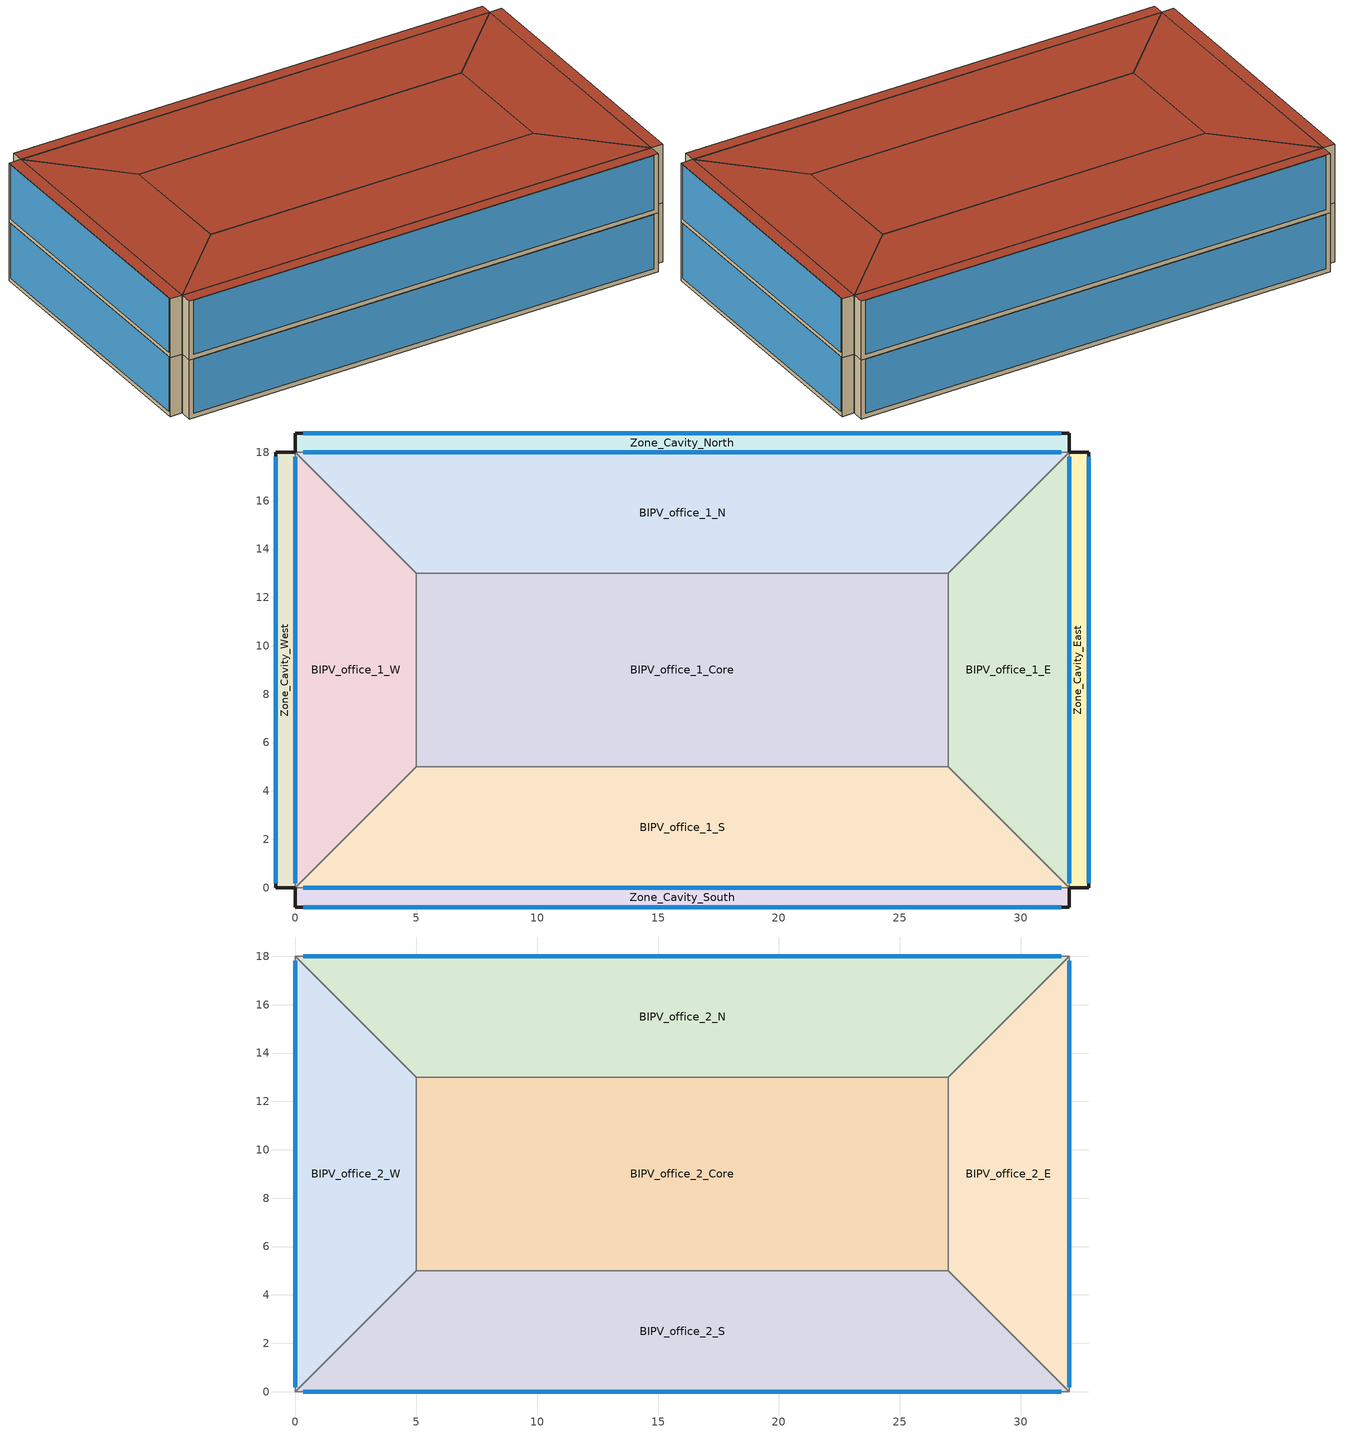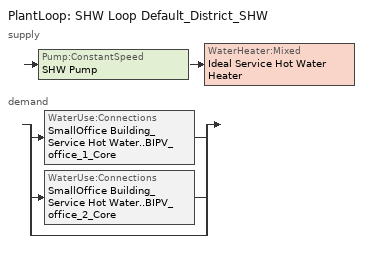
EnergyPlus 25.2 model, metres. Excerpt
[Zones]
BIPV_office_1_Core
 floor ground (Generic Ground Slab): 27,13 27,5 5,5 5,13 z0
 wall to BIPV_office_1_S (Generic Interior Wall): 5,5 27,5 z0:4
 wall to BIPV_office_1_E (Generic Interior Wall): 27,5 27,13 z0:4
 wall to BIPV_office_1_N (Generic Interior Wall): 27,13 5,13 z0:4
 wall to BIPV_office_1_W (Generic Interior Wall): 5,13 5,5 z0:4
BIPV_office_1_S
 floor ground (Generic Ground Slab): 27,5 32,0 0,0 5,5 z0
 wall to Zone_Cavity_South (Generic Exterior Wall): 0,0 32,0 z0:4
 wall to BIPV_office_1_W (Generic Interior Wall): 0,0 5,5 z0:4
 wall to BIPV_office_1_E (Generic Interior Wall): 32,0 27,5 z0:4
 window inside (Generic Double Pane): 0.32,0 31.68,0 z0.29:3.96
BIPV_office_1_E
 floor ground (Generic Ground Slab): 27,13 32,18 32,0 27,5 z0
 wall to Zone_Cavity_East (Generic Exterior Wall): 32,0 32,18 z0:4
 wall to BIPV_office_1_N (Generic Interior Wall): 27,13 32,18 z0:4
 window inside (Generic Double Pane): 32,0.18 32,17.82 z0.29:3.96
BIPV_office_1_N
 floor ground (Generic Ground Slab): 5,13 0,18 32,18 27,13 z0
 wall to Zone_Cavity_North (Generic Exterior Wall): 32,18 0,18 z0:4
 wall to BIPV_office_1_W (Generic Interior Wall): 0,18 5,13 z0:4
 window inside (Generic Double Pane): 31.68,18 0.32,18 z0.29:3.96
BIPV_office_1_W
 floor ground (Generic Ground Slab): 5,5 0,0 0,18 5,13 z0
 wall to Zone_Cavity_West (Generic Exterior Wall): 0,18 0,0 z0:4
 window inside (Generic Double Pane): 0,17.82 0,0.18 z0.29:3.96
Zone_Cavity_South
 floor ground (Generic Ground Slab): 0,0 32,0 32,-0.8 0,-0.8 z0
 wall outside (Generic Exterior Wall): 0,0 0,-0.8 32,-0.8 32,0 z0:4; 0,0 0,-0.8 32,-0.8 32,0 z4:8
 wall to BIPV_office_2_S (Generic Exterior Wall): 32,0 0,0 z4:8
 window inside (Generic Double Pane): 31.68,0 0.32,0 z4.29:7.96
 window (DSF_Outer_LowE_Glazing): 0.32,-0.8 31.68,-0.8 z0.29:3.96; 0.32,-0.8 31.68,-0.8 z4.29:7.96
 roof outside (Generic Roof): 0,-0.8 32,-0.8 32,0 0,0 z8
Zone_Cavity_East
 floor ground (Generic Ground Slab): 32,0 32,18 32.8,18 32.8,0 z0
 wall outside (Generic Exterior Wall): 32,0 32.8,0 32.8,18 32,18 z0:4; 32,0 32.8,0 32.8,18 32,18 z4:8
 wall to BIPV_office_2_E (Generic Exterior Wall): 32,18 32,0 z4:8
 window inside (Generic Double Pane): 32,17.82 32,0.18 z4.29:7.96
 window (DSF_Outer_LowE_Glazing): 32.8,0.18 32.8,17.82 z0.29:3.96; 32.8,0.18 32.8,17.82 z4.29:7.96
 roof outside (Generic Roof): 32,0 32.8,0 32.8,18 32,18 z8
Zone_Cavity_North
 floor ground (Generic Ground Slab): 32,18 0,18 0,18.8 32,18.8 z0
 wall outside (Generic Exterior Wall): 32,18 32,18.8 0,18.8 0,18 z0:4; 32,18 32,18.8 0,18.8 0,18 z4:8
 wall to BIPV_office_2_N (Generic Exterior Wall): 0,18 32,18 z4:8
 window inside (Generic Double Pane): 0.32,18 31.68,18 z4.29:7.96
 window (DSF_Outer_LowE_Glazing): 31.68,18.8 0.32,18.8 z0.29:3.96; 31.68,18.8 0.32,18.8 z4.29:7.96
 roof outside (Generic Roof): 0,18 32,18 32,18.8 0,18.8 z8
Zone_Cavity_West
 floor ground (Generic Ground Slab): 0,18 0,0 -0.8,0 -0.8,18 z0
 wall outside (Generic Exterior Wall): 0,18 -0.8,18 -0.8,0 0,0 z0:4; 0,18 -0.8,18 -0.8,0 0,0 z4:8
 wall to BIPV_office_2_W (Generic Exterior Wall): 0,0 0,18 z4:8
 window inside (Generic Double Pane): 0,0.18 0,17.82 z4.29:7.96
 window (DSF_Outer_LowE_Glazing): -0.8,17.82 -0.8,0.18 z0.29:3.96; -0.8,17.82 -0.8,0.18 z4.29:7.96
 roof outside (Generic Roof): 0,18 -0.8,18 -0.8,0 0,0 z8
BIPV_office_2_Core
 floor to BIPV_office_1_Core (Generic Interior Floor): 27,13 27,5 5,5 5,13 z4
 wall to BIPV_office_2_S (Generic Interior Wall): 5,5 27,5 z4:8
 wall to BIPV_office_2_E (Generic Interior Wall): 27,5 27,13 z4:8
 wall to BIPV_office_2_N (Generic Interior Wall): 27,13 5,13 z4:8
 wall to BIPV_office_2_W (Generic Interior Wall): 5,13 5,5 z4:8
 roof outside (Generic Roof): 5,13 5,5 27,5 27,13 z8
BIPV_office_2_S
 floor to BIPV_office_1_S (Generic Interior Floor): 27,5 32,0 0,0 5,5 z4
 wall to BIPV_office_2_W (Generic Interior Wall): 0,0 5,5 z4:8
 wall to BIPV_office_2_E (Generic Interior Wall): 32,0 27,5 z4:8
 roof outside (Generic Roof): 5,5 0,0 32,0 27,5 z8
BIPV_office_2_E
 floor to BIPV_office_1_E (Generic Interior Floor): 27,13 32,18 32,0 27,5 z4
 wall to BIPV_office_2_N (Generic Interior Wall): 27,13 32,18 z4:8
 roof outside (Generic Roof): 27,5 32,0 32,18 27,13 z8
BIPV_office_2_N
 floor to BIPV_office_1_N (Generic Interior Floor): 5,13 0,18 32,18 27,13 z4
 wall to BIPV_office_2_W (Generic Interior Wall): 0,18 5,13 z4:8
 roof outside (Generic Roof): 27,13 32,18 0,18 5,13 z8
BIPV_office_2_W
 floor to BIPV_office_1_W (Generic Interior Floor): 5,5 0,0 0,18 5,13 z4
 roof outside (Generic Roof): 5,13 0,18 0,0 5,5 z8
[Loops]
PlantLoop 'SHW Loop Default_District_SHW'
 supply: Pump:ConstantSpeed 'SHW Pump' > WaterHeater:Mixed 'Ideal Service Hot Water Heater'
 demand: split
  | WaterUse:Connections 'SmallOffice Building_Service Hot Water..BIPV_office_1_Core'
  | WaterUse:Connections 'SmallOffice Building_Service Hot Water..BIPV_office_2_Core'
  | bypass
[Building]
unnamed: North Axis {deg}=0; Terrain=City; Solar Distribution=FullExterior
[Site:Location]
Site 1: 0, 0, 0, 0
[Site:WaterMainsTemperature]
CorrelationFromWeatherFile
[SizingPeriod:DesignDay]
KWANGJU Cooling Design Day 0.4% Condns DB=>MWB: 8, 21, SummerDesignDay, 31.9964, 7.2, DefaultMultipliers, Wetbulb, 25.4, 100712, 2.3, 235, No, No, No, ASHRAEClearSky, 1, FullResetAtBeginEnvironment
KWANGJU Heating Design Day 99.6% Condns DB: 1, 21, WinterDesignDay, -5.9928, 0, DefaultMultipliers, Wetbulb, -5.9928, 100712, 2.7, 348, No, No, No, ASHRAEClearSky, 0, FullResetAtBeginEnvironment
[Material]
Generic 50mm Insulation: MediumRough, 0.05, 0.03, 43, 1210, 0.9, 0.7, 0.7
Generic Acoustic Tile: MediumSmooth, 0.02, 0.06, 368, 590, 0.9, 0.2, 0.2
Generic Brick: MediumRough, 0.1, 0.9, 1920, 790, 0.9, 0.65, 0.65
Generic Ceiling Air Gap: Smooth, 0.1, 0.556, 1.28, 1000, 0.9, 0.7, 0.7
Generic Gypsum Board: MediumSmooth, 0.0127, 0.16, 800, 1090, 0.9, 0.5, 0.5
Generic HW Concrete: MediumRough, 0.2, 1.95, 2240, 900, 0.9, 0.8, 0.8
Generic LW Concrete: MediumRough, 0.1, 0.53, 1280, 840, 0.9, 0.8, 0.8
Generic Roof Membrane: MediumRough, 0.01, 0.16, 1120, 1460, 0.9, 0.65, 0.65
Generic Wall Air Gap: Smooth, 0.1, 0.667, 1.28, 1000, 0.9, 0.7, 0.7
[WindowMaterial:Gas]
Generic Window Air Gap: Air, 0.0127
[WindowMaterial:Glazing]
Generic Clear Glass: SpectralAverage, 0.006, 0.77, 0.07, 0.07, 0.88, 0.08, 0.08, 0, 0.84, 0.84, 1, 1, No
Generic Low-e Glass: SpectralAverage, 0.006, 0.45, 0.36, 0.36, 0.71, 0.21, 0.21, 0, 0.84, 0.047, 1, 1, No
[Construction]
Generic Double Pane: Generic Low-e Glass, Generic Window Air Gap, Generic Clear Glass
Generic Exterior Wall: Generic Brick, Generic LW Concrete, Generic 50mm Insulation, Generic Wall Air Gap, Generic Gypsum Board
Generic Ground Slab: Generic 50mm Insulation, Generic HW Concrete
Generic Interior Floor: Generic Acoustic Tile, Generic Ceiling Air Gap, Generic LW Concrete
Generic Interior Wall: Generic Gypsum Board, Generic Wall Air Gap, Generic Gypsum Board
Generic Roof: Generic Roof Membrane, Generic 50mm Insulation, Generic LW Concrete, Generic Ceiling Air Gap, Generic Acoustic Tile
DSF_Outer_LowE_Glazing: DSF_LowE_Glass_Material
[WindowMaterial:SimpleGlazingSystem]
DSF_LowE_Glass_Material: U-Factor {W/m2-K}=1.5; Solar Heat Gain Coefficient (20% Transmittance STPV)=0.2; Visible Transmittance (30% VT)=0.3
[DesignSpecification:OutdoorAir]
SmallOffice Building_Ventilation: Sum, 0.00156214, 0.000352479, 0, 0
[PlantLoop]
SHW Loop Default_District_SHW: Water, SHW Loop Default_District_SHW Operation Schemes, 60, 10, Autosize, 0, Autocalculate, Optimal, SingleSetpoint, None
[Sizing:Plant]
SHW Loop Default_District_SHW: Heating, 60, 5, NonCoincident, 1, None
[Pump:ConstantSpeed]
SHW Pump: Autosize, 29891, Autosize, 0.9, 0, Intermittent, PowerPerFlowPerPressure, 348701.1, 1.28205, Water Systems
[WaterHeater:Mixed]
Ideal Service Hot Water Heater: 0, Schedule Ruleset 2, 2, 82.22, Modulate, 1000000, 0, 0, DistrictHeatingWater, 1, 20, DistrictHeatingWater, 0.8, 0, DistrictHeatingWater, 0, Schedule, 22C Ambient Condition, 0, 1, 0, 1, 1, 1, Autosize, Autosize, 1.5, IndirectHeatPrimarySetpoint, General
[WaterHeater:Sizing]
Ideal Service Hot Water Heater: PeakDraw, 0.538503, 0, 1
[PlantEquipmentOperationSchemes]
SHW Loop Default_District_SHW Operation Schemes: PlantEquipmentOperation:HeatingLoad, SHW Loop Default_District_SHW Heating Operation Scheme, Always On Discrete
[PlantEquipmentOperation:HeatingLoad]
SHW Loop Default_District_SHW Heating Operation Scheme: 0, 1000000000, SHW Loop Default_District_SHW Heating Equipment List
[PlantEquipmentList]
SHW Loop Default_District_SHW Heating Equipment List: WaterHeater:Mixed, Ideal Service Hot Water Heater
[SetpointManager:Scheduled]
Setpoint Manager Scheduled 1: Temperature, 60.0C Hot Water, Node 2
[Zone]
BIPV_office_1_Core; BIPV_office_1_S; BIPV_office_1_E; BIPV_office_1_N; BIPV_office_1_W; BIPV_office_2_Core; BIPV_office_2_S; BIPV_office_2_E; BIPV_office_2_N; BIPV_office_2_W; Zone_Cavity_South; Zone_Cavity_East; Zone_Cavity_North; Zone_Cavity_West: 0, 0, 0, 0, 1, 1, autocalculate, autocalculate, autocalculate
[Space]
BIPV_office_1_Core_Space: BIPV_office_1_Core
BIPV_office_1_S_Space: BIPV_office_1_S
BIPV_office_1_E_Space: BIPV_office_1_E
BIPV_office_1_N_Space: BIPV_office_1_N
BIPV_office_1_W_Space: BIPV_office_1_W
BIPV_office_2_Core_Space: BIPV_office_2_Core
BIPV_office_2_S_Space: BIPV_office_2_S
BIPV_office_2_E_Space: BIPV_office_2_E
BIPV_office_2_N_Space: BIPV_office_2_N
BIPV_office_2_W_Space: BIPV_office_2_W
[ZoneControl:Thermostat]
BIPV_office_1_Core Thermostat: BIPV_office_1_Core, BIPV_office_1 Thermostat Schedule, SmallOffice Building_Setpoint..BIPV_office_1_Core, 0
BIPV_office_1_S Thermostat: BIPV_office_1_S, BIPV_office_1 Thermostat Schedule, SmallOffice Building_Setpoint..BIPV_office_1_S, 0
BIPV_office_1_E Thermostat: BIPV_office_1_E, BIPV_office_1 Thermostat Schedule, SmallOffice Building_Setpoint..BIPV_office_1_E, 0
BIPV_office_1_N Thermostat: BIPV_office_1_N, BIPV_office_1 Thermostat Schedule, SmallOffice Building_Setpoint..BIPV_office_1_N, 0
BIPV_office_1_W Thermostat: BIPV_office_1_W, BIPV_office_1 Thermostat Schedule, SmallOffice Building_Setpoint..BIPV_office_1_W, 0
BIPV_office_2_Core Thermostat: BIPV_office_2_Core, BIPV_office_2 Thermostat Schedule, SmallOffice Building_Setpoint..BIPV_office_2_Core, 0
BIPV_office_2_S Thermostat: BIPV_office_2_S, BIPV_office_2 Thermostat Schedule, SmallOffice Building_Setpoint..BIPV_office_2_S, 0
BIPV_office_2_E Thermostat: BIPV_office_2_E, BIPV_office_2 Thermostat Schedule, SmallOffice Building_Setpoint..BIPV_office_2_E, 0
BIPV_office_2_N Thermostat: BIPV_office_2_N, BIPV_office_2 Thermostat Schedule, SmallOffice Building_Setpoint..BIPV_office_2_N, 0
BIPV_office_2_W Thermostat: BIPV_office_2_W, BIPV_office_2 Thermostat Schedule, SmallOffice Building_Setpoint..BIPV_office_2_W, 0
[ThermostatSetpoint:DualSetpoint]
SmallOffice Building_Setpoint..BIPV_office_1_Core; SmallOffice Building_Setpoint..BIPV_office_1_S; SmallOffice Building_Setpoint..BIPV_office_1_E; SmallOffice Building_Setpoint..BIPV_office_1_N; SmallOffice Building_Setpoint..BIPV_office_1_W; SmallOffice Building_Setpoint..BIPV_office_2_Core; SmallOffice Building_Setpoint..BIPV_office_2_S; SmallOffice Building_Setpoint..BIPV_office_2_E; SmallOffice Building_Setpoint..BIPV_office_2_N; SmallOffice Building_Setpoint..BIPV_office_2_W: SmallOffice Building_Setpoint_HtgSetp Schedule, SmallOffice Building_Setpoint_ClgSetp Schedule
[ZoneHVAC:IdealLoadsAirSystem]
BIPV_office_1_Core Ideal Loads Air System; BIPV_office_1_S Ideal Loads Air System; BIPV_office_1_E Ideal Loads Air System; BIPV_office_1_N Ideal Loads Air System; BIPV_office_1_W Ideal Loads Air System; BIPV_office_2_Core Ideal Loads Air System; BIPV_office_2_S Ideal Loads Air System; BIPV_office_2_E Ideal Loads Air System; BIPV_office_2_N Ideal Loads Air System; BIPV_office_2_W Ideal Loads Air System: 50, 13, LimitCapacity, Autosize, LimitFlowRateAndCapacity, Autosize, Autosize, None, SmallOffice Building_Ventilation, None, DifferentialDryBulb, 0, 0
[Zone equipment]
BIPV_office_1_Core: BIPV_office_1_Core Ideal Loads Air System
BIPV_office_1_S: BIPV_office_1_S Ideal Loads Air System
BIPV_office_1_E: BIPV_office_1_E Ideal Loads Air System
BIPV_office_1_N: BIPV_office_1_N Ideal Loads Air System
BIPV_office_1_W: BIPV_office_1_W Ideal Loads Air System
BIPV_office_2_Core: BIPV_office_2_Core Ideal Loads Air System
BIPV_office_2_S: BIPV_office_2_S Ideal Loads Air System
BIPV_office_2_E: BIPV_office_2_E Ideal Loads Air System
BIPV_office_2_N: BIPV_office_2_N Ideal Loads Air System
BIPV_office_2_W: BIPV_office_2_W Ideal Loads Air System
[Sizing:Zone]
BIPV_office_1_Core; BIPV_office_1_S; BIPV_office_1_E; BIPV_office_1_N; BIPV_office_1_W; BIPV_office_2_Core; BIPV_office_2_S; BIPV_office_2_E; BIPV_office_2_N; BIPV_office_2_W: SupplyAirTemperature, 14, 11.11, SupplyAirTemperature, 40, 11.11, 0.0085, 0.008, SmallOffice Building_Ventilation, DesignDay, 0, 0.000762, 0, 0, DesignDay, 0, 0.002032, 0.141576, 0.3, No, Sensible Load Only No Latent Load, HumidityRatioDifference, 0.005, HumidityRatioDifference, 0.005, Coincident
[WaterUse:Connections]
SmallOffice Building_Service Hot Water..BIPV_office_1_Core: 60.0C Hot Water, None, Plant, SmallOffice Building_Service Hot Water..BIPV_office_1_Core
SmallOffice Building_Service Hot Water..BIPV_office_2_Core: 60.0C Hot Water, None, Plant, SmallOffice Building_Service Hot Water..BIPV_office_2_Core
[WaterUse:Equipment]
SmallOffice Building_Service Hot Water..BIPV_office_1_Core; SmallOffice Building_Service Hot Water..BIPV_office_2_Core: 7.14425e-08, SmallOffice Building_Service Hot Water Schedule, 60.0C Hot Water, 0 Hot Water Sensible Fraction, 0.05 Hot Water Latent Fraction
[PhotovoltaicPerformance:EquivalentOne-Diode]
Shinsung_SolarSkin_390W_Performance: Cell type=CrystallineSilicon; Number of Cells in Series=66; Active Area {m2}=2.186184; Transmittance Absorptance Product=0.85; Semiconductor Bandgap {eV}=1.12; Shunt Resistance {ohms}=500; Short Circuit Current {A}=10.42; Open Circuit Voltage {V}=46.64; Reference Temperature {C}=25; Reference Insolation {W/m2}=1000; Module Current at Maximum Power {A}=9.99; Module Voltage at Maximum Power {V}=39.11; Temperature Coefficient of Short Circuit Current {A/K}=0.006252; Temperature Coefficient of Open Circuit Voltage {V/K}=-0.13992; Nominal Operating Cell Temperature Test Ambient Temperature {C}=20; Nominal Operating Cell Temperature Test Cell Temperature {C}=45; Nominal Operating Cell Temperature Test Insolation {W/m2}=800; Module Heat Loss Coefficient {W/m2-K}=80; Maximum Power Point Tracking Voltage {V}=50000
[Generator:Photovoltaic]
Generator_BIPV_South_A00; Generator_BIPV_South_A10; Generator_BIPV_South_A20; Generator_BIPV_South_A30; Generator_BIPV_South_A40; Generator_BIPV_South_A50; Generator_BIPV_South_A60; Generator_BIPV_South_A70; Generator_BIPV_South_A80; Generator_BIPV_South_A90: Story1_Cavity_South_OuterGlass, PhotovoltaicPerformance:EquivalentOne-Diode, Shinsung_SolarSkin_390W_Performance, DecoupledUllebergDynamic, 84.3113, 1
Generator_BIPV_East_A00; Generator_BIPV_East_A10; Generator_BIPV_East_A20; Generator_BIPV_East_A30; Generator_BIPV_East_A40; Generator_BIPV_East_A50; Generator_BIPV_East_A60; Generator_BIPV_East_A70; Generator_BIPV_East_A80; Generator_BIPV_East_A90: Story1_Cavity_East_OuterGlass, PhotovoltaicPerformance:EquivalentOne-Diode, Shinsung_SolarSkin_390W_Performance, DecoupledUllebergDynamic, 47.4251, 1
Generator_BIPV_North_A00; Generator_BIPV_North_A10; Generator_BIPV_North_A20; Generator_BIPV_North_A30; Generator_BIPV_North_A40; Generator_BIPV_North_A50; Generator_BIPV_North_A60; Generator_BIPV_North_A70; Generator_BIPV_North_A80; Generator_BIPV_North_A90: Story1_Cavity_North_OuterGlass, PhotovoltaicPerformance:EquivalentOne-Diode, Shinsung_SolarSkin_390W_Performance, DecoupledUllebergDynamic, 84.3113, 1
Generator_BIPV_West_A00; Generator_BIPV_West_A10; Generator_BIPV_West_A20; Generator_BIPV_West_A30; Generator_BIPV_West_A40; Generator_BIPV_West_A50; Generator_BIPV_West_A60; Generator_BIPV_West_A70; Generator_BIPV_West_A80; Generator_BIPV_West_A90: Story1_Cavity_West_OuterGlass, PhotovoltaicPerformance:EquivalentOne-Diode, Shinsung_SolarSkin_390W_Performance, DecoupledUllebergDynamic, 47.4251, 1
[ElectricLoadCenter:Generators]
Kinetic_BIPV_Generator_List: Generator_BIPV_South_A00, Generator:Photovoltaic, 500000, AvailSched_BIPV_A00, , Generator_BIPV_South_A10, Generator:Photovoltaic, 500000, AvailSched_BIPV_A10, , Generator_BIPV_South_A20, Generator:Photovoltaic, 500000, AvailSched_BIPV_A20, , Generator_BIPV_South_A30, Generator:Photovoltaic, 500000, AvailSched_BIPV_A30, , Generator_BIPV_South_A40, Generator:Photovoltaic, 500000, AvailSched_BIPV_A40, , Generator_BIPV_South_A50, Generator:Photovoltaic, 500000, AvailSched_BIPV_A50, , Generator_BIPV_South_A60, Generator:Photovoltaic, 500000, AvailSched_BIPV_A60, , Generator_BIPV_South_A70, Generator:Photovoltaic, 500000, AvailSched_BIPV_A70, , Generator_BIPV_South_A80, Generator:Photovoltaic, 500000, AvailSched_BIPV_A80, , Generator_BIPV_South_A90, Generator:Photovoltaic, 500000, AvailSched_BIPV_A90, , Generator_BIPV_East_A00, Generator:Photovoltaic, 500000, AvailSched_BIPV_A00, , Generator_BIPV_East_A10, Generator:Photovoltaic, 500000, AvailSched_BIPV_A10, , Generator_BIPV_East_A20, Generator:Photovoltaic, 500000, AvailSched_BIPV_A20, , Generator_BIPV_East_A30, Generator:Photovoltaic, 500000, AvailSched_BIPV_A30, , Generator_BIPV_East_A40, Generator:Photovoltaic, 500000, AvailSched_BIPV_A40, , Generator_BIPV_East_A50, Generator:Photovoltaic, 500000, AvailSched_BIPV_A50, , Generator_BIPV_East_A60, Generator:Photovoltaic, 500000, AvailSched_BIPV_A60, , Generator_BIPV_East_A70, Generator:Photovoltaic, 500000, AvailSched_BIPV_A70, , Generator_BIPV_East_A80, Generator:Photovoltaic, 500000, AvailSched_BIPV_A80, , Generator_BIPV_East_A90, Generator:Photovoltaic, 500000, AvailSched_BIPV_A90, , Generator_BIPV_North_A00, Generator:Photovoltaic, 500000, AvailSched_BIPV_A00, , Generator_BIPV_North_A10, Generator:Photovoltaic, 500000, AvailSched_BIPV_A10, , Generator_BIPV_North_A20, Generator:Photovoltaic, 500000, AvailSched_BIPV_A20, , Generator_BIPV_North_A30, Generator:Photovoltaic, 500000, AvailSched_BIPV_A30, , Generator_BIPV_North_A40, Generator:Photovoltaic, 500000, AvailSched_BIPV_A40, , Generator_BIPV_North_A50, Generator:Photovoltaic, 500000, AvailSched_BIPV_A50, , Generator_BIPV_North_A60, Generator:Photovoltaic, 500000, AvailSched_BIPV_A60, , Generator_BIPV_North_A70, Generator:Photovoltaic, 500000, AvailSched_BIPV_A70, , Generator_BIPV_North_A80, Generator:Photovoltaic, 500000, AvailSched_BIPV_A80, , Generator_BIPV_North_A90, Generator:Photovoltaic, 500000, AvailSched_BIPV_A90, , Generator_BIPV_West_A00, Generator:Photovoltaic, 500000, AvailSched_BIPV_A00, , Generator_BIPV_West_A10, Generator:Photovoltaic, 500000, AvailSched_BIPV_A10, , Generator_BIPV_West_A20, Generator:Photovoltaic, 500000, AvailSched_BIPV_A20, , Generator_BIPV_West_A30, Generator:Photovoltaic, 500000, AvailSched_BIPV_A30, , Generator_BIPV_West_A40, Generator:Photovoltaic, 500000, AvailSched_BIPV_A40, , Generator_BIPV_West_A50, Generator:Photovoltaic, 500000, AvailSched_BIPV_A50, , Generator_BIPV_West_A60, Generator:Photovoltaic, 500000, AvailSched_BIPV_A60, , Generator_BIPV_West_A70, Generator:Photovoltaic, 500000, AvailSched_BIPV_A70, , Generator_BIPV_West_A80, Generator:Photovoltaic, 500000, AvailSched_BIPV_A80, , Generator_BIPV_West_A90, Generator:Photovoltaic, 500000, AvailSched_BIPV_A90
[ElectricLoadCenter:Inverter:Simple]
Kinetic_BIPV_Inverter: , , 0.1, 0.96
[ElectricLoadCenter:Distribution]
Kinetic_BIPV_ElectricLoadCenter: Kinetic_BIPV_Generator_List, Baseload, 0, , , DirectCurrentWithInverter, Kinetic_BIPV_Inverter
[PythonPlugin:SearchPaths]
Add Current Working Directory to Search Path=Yes; Add Input File Directory to Search Path=Yes
[PythonPlugin:Instance]
DSFKineticBIPVRealscalePlugin: Run During Warmup Days=Yes; Module=dsf_kinetic_bipv_realscale_plugin; Class=DSFKineticBIPVRealscalePlugin
[PythonPlugin:Variables]
BIPV_Vars: Variable Name 1=BIPV_Tilt_Angle; Variable Name 2=DSF_Damper_Opening; Variable Name 3=DSF_Operating_Mode; Variable Name 4=BIPV_Incident_Solar; Variable Name 5=BIPV_Power_Generation; Variable Name 6=BIPV_Efficiency
[PythonPlugin:OutputVariable]
BIPV_Tilt_Angle: BIPV_Tilt_Angle, Averaged, ZoneTimestep, deg
DSF_Damper_Opening: DSF_Damper_Opening, Averaged, ZoneTimestep
DSF_Operating_Mode: DSF_Operating_Mode, Averaged, ZoneTimestep
BIPV_Incident_Solar: BIPV_Incident_Solar, Averaged, ZoneTimestep, W/m2
BIPV_Efficiency: BIPV_Efficiency, Averaged, ZoneTimestep
[ZoneVentilation:DesignFlowRate]
Story1_Cavity_South_BottomInletVent; Story2_Cavity_South_TopOutletVent: Zone_Cavity_South, DSF_Damper_TopBottom_Schedule, AirChanges/Hour, , , , 20, Natural, , , 1, 0, 0, 0, -100, , 100, , -100
Story1_Cavity_South_OuterLouverVent; Story2_Cavity_South_OuterLouverVent: Zone_Cavity_South, DSF_Damper_OuterSkin_Schedule, AirChanges/Hour, , , , 20, Natural, , , 1, 0, 0, 0, -100, , 100, , -100
Story1_Cavity_East_BottomInletVent; Story2_Cavity_East_TopOutletVent: Zone_Cavity_East, DSF_Damper_TopBottom_Schedule, AirChanges/Hour, , , , 20, Natural, , , 1, 0, 0, 0, -100, , 100, , -100
Story1_Cavity_East_OuterLouverVent; Story2_Cavity_East_OuterLouverVent: Zone_Cavity_East, DSF_Damper_OuterSkin_Schedule, AirChanges/Hour, , , , 20, Natural, , , 1, 0, 0, 0, -100, , 100, , -100
Story1_Cavity_North_BottomInletVent; Story2_Cavity_North_TopOutletVent: Zone_Cavity_North, DSF_Damper_TopBottom_Schedule, AirChanges/Hour, , , , 20, Natural, , , 1, 0, 0, 0, -100, , 100, , -100
Story1_Cavity_North_OuterLouverVent; Story2_Cavity_North_OuterLouverVent: Zone_Cavity_North, DSF_Damper_OuterSkin_Schedule, AirChanges/Hour, , , , 20, Natural, , , 1, 0, 0, 0, -100, , 100, , -100
Story1_Cavity_West_BottomInletVent; Story2_Cavity_West_TopOutletVent: Zone_Cavity_West, DSF_Damper_TopBottom_Schedule, AirChanges/Hour, , , , 20, Natural, , , 1, 0, 0, 0, -100, , 100, , -100
Story1_Cavity_West_OuterLouverVent; Story2_Cavity_West_OuterLouverVent: Zone_Cavity_West, DSF_Damper_OuterSkin_Schedule, AirChanges/Hour, , , , 20, Natural, , , 1, 0, 0, 0, -100, , 100, , -100
[Schedule:Day:Interval]
SmallOffice Building_Setpoint_HtgSetp Schedule_Sunday; {5832e565-f260-4ccb-902c-8ae9f5a86973}; {fba14092-00e8-434f-add5-77b68a9adaff}: No, 24:00, 5
{0bbde62b-160a-46ff-87f0-0b6cbdfc300a}: No, 06:00, 5, 19:00, 20, 24:00, 5
{3db53bec-8502-4e50-8986-7d680819bc3b}: No, 24:00, 20
SmallOffice Building_Setpoint_ClgSetp Schedule_Sunday; {4eaebea0-3f8f-46e7-809d-2f8d126b914c}; {e92dc219-477a-4ce9-b1d5-b005533b75f4}: No, 24:00, 35
{e9790e37-3b3b-42cf-82c1-18e6ddd9fb4b}: No, 06:00, 35, 18:00, 26, 24:00, 35
{7b09cd07-3853-41a2-beb7-1b5d5c29a2b4}: No, 24:00, 26
Schedule Day 1; SmallOffice Building_Service Hot Water Schedule_Sunday; {174fe66a-11ad-4f1c-a9c0-89dda8899e62}: No, 24:00, 0
Schedule Day 2: No, 24:00, 0.05
Schedule Day 3; Schedule Day 5: No, 24:00, 60
Schedule Day 6: No, 24:00, 22
{5121a713-20a7-49f5-806d-3e5b23a54903}; {bf15af46-f254-4048-9017-cf76f160355d}; {d88e77a3-3547-45c2-b206-675e6c3e114c}: No, 07:00, 0, 08:00, 0.27, 09:00, 0.55, 11:00, 0.64, 12:00, 0.82, 13:00, 1, 14:00, 0.91, 16:00, 0.55, 17:00, 0.73, 19:00, 0.37, 20:00, 0.18, 21:00, 0.27, 22:00, 0.09, 24:00, 0
[Schedule:Week:Daily]
SmallOffice Building_Setpoint_HtgSetp Schedule Week Rule - Jan1-Dec31: SmallOffice Building_Setpoint_HtgSetp Schedule_Sunday, {0bbde62b-160a-46ff-87f0-0b6cbdfc300a}, {0bbde62b-160a-46ff-87f0-0b6cbdfc300a}, {0bbde62b-160a-46ff-87f0-0b6cbdfc300a}, {0bbde62b-160a-46ff-87f0-0b6cbdfc300a}, {0bbde62b-160a-46ff-87f0-0b6cbdfc300a}, SmallOffice Building_Setpoint_HtgSetp Schedule_Sunday, {fba14092-00e8-434f-add5-77b68a9adaff}, {5832e565-f260-4ccb-902c-8ae9f5a86973}, {3db53bec-8502-4e50-8986-7d680819bc3b}, SmallOffice Building_Setpoint_HtgSetp Schedule_Sunday, SmallOffice Building_Setpoint_HtgSetp Schedule_Sunday
SmallOffice Building_Setpoint_ClgSetp Schedule Week Rule - Jan1-Dec31: SmallOffice Building_Setpoint_ClgSetp Schedule_Sunday, {e9790e37-3b3b-42cf-82c1-18e6ddd9fb4b}, {e9790e37-3b3b-42cf-82c1-18e6ddd9fb4b}, {e9790e37-3b3b-42cf-82c1-18e6ddd9fb4b}, {e9790e37-3b3b-42cf-82c1-18e6ddd9fb4b}, {e9790e37-3b3b-42cf-82c1-18e6ddd9fb4b}, SmallOffice Building_Setpoint_ClgSetp Schedule_Sunday, {e92dc219-477a-4ce9-b1d5-b005533b75f4}, {7b09cd07-3853-41a2-beb7-1b5d5c29a2b4}, {4eaebea0-3f8f-46e7-809d-2f8d126b914c}, SmallOffice Building_Setpoint_ClgSetp Schedule_Sunday, SmallOffice Building_Setpoint_ClgSetp Schedule_Sunday
0 Hot Water Sensible Fraction Week Rule - Jan1-Dec31: Schedule Day 1, Schedule Day 1, Schedule Day 1, Schedule Day 1, Schedule Day 1, Schedule Day 1, Schedule Day 1, Schedule Day 1, Schedule Day 1, Schedule Day 1, Schedule Day 1, Schedule Day 1
0.05 Hot Water Latent Fraction Week Rule - Jan1-Dec31: Schedule Day 2, Schedule Day 2, Schedule Day 2, Schedule Day 2, Schedule Day 2, Schedule Day 2, Schedule Day 2, Schedule Day 2, Schedule Day 2, Schedule Day 2, Schedule Day 2, Schedule Day 2
22C Ambient Condition Week Rule - Jan1-Dec31: Schedule Day 6, Schedule Day 6, Schedule Day 6, Schedule Day 6, Schedule Day 6, Schedule Day 6, Schedule Day 6, Schedule Day 6, Schedule Day 6, Schedule Day 6, Schedule Day 6, Schedule Day 6
60.0C Hot Water Week Rule - Jan1-Dec31: Schedule Day 3, Schedule Day 3, Schedule Day 3, Schedule Day 3, Schedule Day 3, Schedule Day 3, Schedule Day 3, Schedule Day 3, Schedule Day 3, Schedule Day 3, Schedule Day 3, Schedule Day 3
Schedule Ruleset 2 Week Rule - Jan1-Dec31: Schedule Day 5, Schedule Day 5, Schedule Day 5, Schedule Day 5, Schedule Day 5, Schedule Day 5, Schedule Day 5, Schedule Day 5, Schedule Day 5, Schedule Day 5, Schedule Day 5, Schedule Day 5
SmallOffice Building_Service Hot Water Schedule Week Rule - Jan1-Dec31: SmallOffice Building_Service Hot Water Schedule_Sunday, {d88e77a3-3547-45c2-b206-675e6c3e114c}, {d88e77a3-3547-45c2-b206-675e6c3e114c}, {d88e77a3-3547-45c2-b206-675e6c3e114c}, {d88e77a3-3547-45c2-b206-675e6c3e114c}, {d88e77a3-3547-45c2-b206-675e6c3e114c}, SmallOffice Building_Service Hot Water Schedule_Sunday, {174fe66a-11ad-4f1c-a9c0-89dda8899e62}, {bf15af46-f254-4048-9017-cf76f160355d}, {5121a713-20a7-49f5-806d-3e5b23a54903}, SmallOffice Building_Service Hot Water Schedule_Sunday, SmallOffice Building_Service Hot Water Schedule_Sunday
[Schedule:Year]
SmallOffice Building_Setpoint_HtgSetp Schedule: SmallOffice Building_Setpoint_HtgSetp Schedule Week Rule - Jan1-Dec31, 1, 1, 12, 31
SmallOffice Building_Setpoint_ClgSetp Schedule: SmallOffice Building_Setpoint_ClgSetp Schedule Week Rule - Jan1-Dec31, 1, 1, 12, 31
0 Hot Water Sensible Fraction: 0 Hot Water Sensible Fraction Week Rule - Jan1-Dec31, 1, 1, 12, 31
0.05 Hot Water Latent Fraction: 0.05 Hot Water Latent Fraction Week Rule - Jan1-Dec31, 1, 1, 12, 31
22C Ambient Condition: 22C Ambient Condition Week Rule - Jan1-Dec31, 1, 1, 12, 31
60.0C Hot Water: 60.0C Hot Water Week Rule - Jan1-Dec31, 1, 1, 12, 31
Schedule Ruleset 2: Schedule Ruleset 2 Week Rule - Jan1-Dec31, 1, 1, 12, 31
SmallOffice Building_Service Hot Water Schedule: SmallOffice Building_Service Hot Water Schedule Week Rule - Jan1-Dec31, 1, 1, 12, 31
[Schedule:Compact]
BIPV_office_1 Thermostat Schedule; BIPV_office_2 Thermostat Schedule: Through: 12/31, For: AllDays, Until: 24:00, 4
AvailSched_BIPV_A00; AvailSched_BIPV_A10; AvailSched_BIPV_A20; AvailSched_BIPV_A30; AvailSched_BIPV_A40; AvailSched_BIPV_A50; AvailSched_BIPV_A60; AvailSched_BIPV_A70; AvailSched_BIPV_A80; AvailSched_BIPV_A90: Through: 12/31, For: AllDays, Until: 24:00, 0
DSF_Damper_TopBottom_Schedule; DSF_Damper_OuterSkin_Schedule: Fractional, Through: 12/31, For: AllDays, Until: 24:00, 0
[Schedule:Constant]
Always On Discrete: 1
